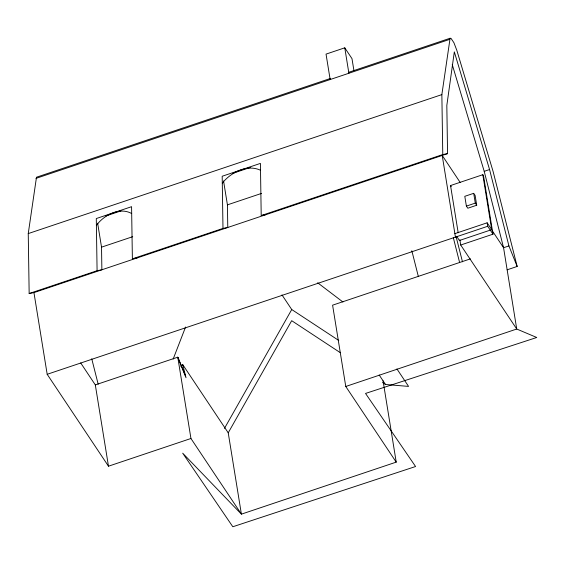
<?xml version="1.0" encoding="UTF-8"?>
<svg xmlns="http://www.w3.org/2000/svg" width="565" height="565" viewBox="0 0 565 565"><rect width="100%" height="100%" fill="white"/><g stroke="black" fill="none" stroke-linecap="round" stroke-linejoin="round"><path stroke-width="0.85" d="M507.13 269.823L517.166 266.454L508.924 245.93L489.565 169.542L454.324 51.846L446.823 105.457L447.558 153.631L33.949 292.606L29.161 293.525L28.25 233.585L36.485 177.219L330.603 78.394M29.161 293.525L97.088 270.706L96.29 218.549L131.581 206.684L132.38 258.848L222.984 228.401L222.186 176.245L260.416 163.398L261.207 215.555L442.769 154.549L441.858 94.609L450.093 38.243L451.075 38.448L453.921 42.721L456.795 50.236L493.09 171.442L517.166 266.454M173.151 359.107L185.574 327.022M224.467 428.39L291.738 309.535L281.977 294.902M383.049 380.796L396.22 462.128L241.396 514.15L228.225 432.818L291.688 320.687L340.314 352.68M96.396 225.4C103.84 215.145 119.603 206.719 131.687 213.542M222.292 183.102C230.887 172.424 247.145 163.935 260.522 170.256M180.793 366.36L182.665 364.517L228.225 432.818M353.909 70.505L351.988 58.64L344.77 47.82L326.04 54.113L330.158 79.538M348.986 72.214L450.093 38.243M35.969 178.392L449.578 39.416M28.25 233.585L441.858 94.609M105.994 215.936L120.769 210.971M232.829 173.321L250.281 167.452M97.088 270.706L101.877 269.78L101.531 247.159L132.719 236.686M222.984 228.401L227.773 227.476L227.427 204.862L261.496 193.414M80.703 362.935L95.316 384.906L177.77 357.2L190.942 438.497L241.396 514.15L182.7 453.186L232.822 526.757L415.572 466.52L365.534 393.438L536.75 337.489L516.735 329.028L503.57 247.731L484.212 171.336L489.565 169.542M458.187 232.759L450.538 185.546L482.814 174.705L483.52 175.764L492.984 234.178L460.708 245.019L459.875 239.871M473.703 193.329L464.797 196.316L466.386 206.105L467.806 208.231L476.712 205.236L475.123 195.448L473.703 193.329L475.292 203.11L476.712 205.236M466.386 206.105L475.292 203.11M454.874 233.642L487.15 222.801L491.712 229.644L482.814 174.705M33.949 292.606L47.185 374.298L487.708 226.275L492.984 234.178M490.886 229.92L459.437 240.485L456.704 236.382M470.391 258.876L332.594 305.178L345.766 386.474L396.22 462.128M508.924 245.93L503.57 247.731L491.882 230.146M47.185 374.298L108.48 466.203L190.942 438.497M345.766 386.474L516.735 329.028L460.708 245.019M442.769 154.549L447.558 153.631M261.207 215.555L265.995 214.636M132.38 258.848L137.168 257.923M382.554 382.54L385.507 384.483L408.573 386.404L396.913 368.91M291.738 309.535L338.767 340.476M317.657 282.775L342.948 302.014M450.538 185.546L451.251 186.612M379.172 374.983L385.507 384.483M185.504 375.718L177.77 357.165L186.012 377.724L182.665 364.517M460.228 182.53L442.204 155.424L455.439 237.116M452.24 64.572L484.212 171.336M456.019 236.34L462.474 261.807M453.328 237.71L459.606 262.499M411.821 250.726L418.319 276.377M91.735 358.775L98.183 384.221M487.15 222.801L487.708 226.275M344.77 47.82L348.888 73.245M223.549 180.941L227.427 204.862M97.653 223.246L101.531 247.159M95.316 384.906L108.48 466.203"/></g></svg>
